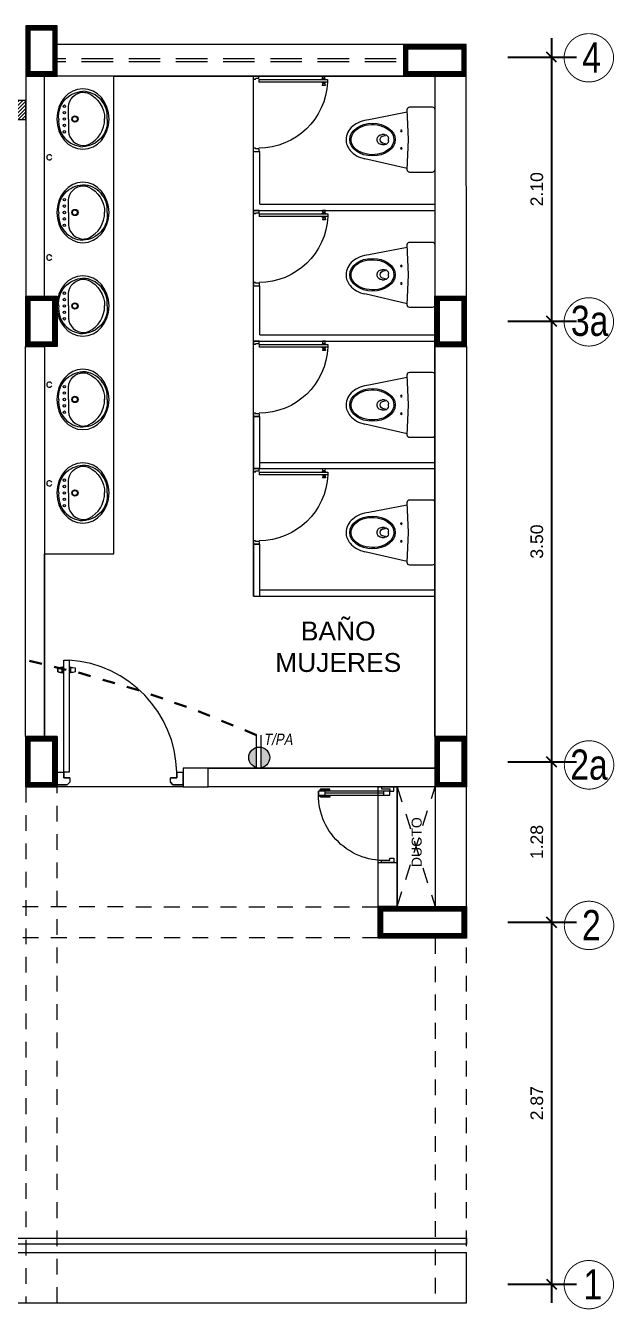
# Model space of a CAD drawing. Header units: millimetres. Extents: x 3354 to 3637, y 1117 to 1358.
# Drawn here: x 3510.29 to 3514.96, y 1124.47 to 1134.67 of the extents above; entities that cross this region are included whole.
import ezdxf

# ---------------------------------------------------------------- set-up
doc = ezdxf.new("R2010")
doc.units = ezdxf.units.MM
for name, pattern in [('CONTINUA', [0]), ('DASHED', [0.75, 0.5, -0.25]), ('DASHED2', [0.375, 0.25, -0.125]), ('HIDDEN', [0.375, 0.25, -0.125])]:
    doc.linetypes.add(name, pattern=pattern)
for name, color, linetype, lineweight in [('CASCO', 252, 'Continuous', 9), ('INST. TOMAC.', 3, 'DASHED', 30), ('MURO ALTO', 5, 'Continuous', 25)]:
    doc.layers.add(name, color=color, linetype=linetype, lineweight=lineweight)
doc.layers.add('Efec-muebles', color=7, linetype='Continuous', lineweight=13, true_color=0x85826f)
doc.styles.add('1', font='arial.ttf')
doc.styles.add('BYE', font='ARIALN.TTF', dxfattribs={"oblique": 10, "height": 2})
doc.styles.get("Standard").update_dxf_attribs({"font": 'arial.ttf'})
doc.styles.add('style1', font='arial.ttf')
doc.styles.add('style2', font='arial.ttf')
doc.dimstyles.new('Esc  1  50', dxfattribs={"dimtxt": 0.1, "dimasz": 0.08, "dimexe": 0.2, "dimexo": 0.15, "dimgap": 0.065, "dimtad": 1, "dimzin": 4, "dimdsep": 46, "dimtxsty": 'Standard', "dimblk": 'OBLIQUE', "dimcen": 0.12, "dimdle": 0.15, "dimadec": 0, "dimazin": 0, "dimtfac": 1, "dimtix": 1, "dimtmove": 0, "dimatfit": 3, "dimldrblk": 'OBLIQUE', "dimfxl": 0, "dimarcsym": 0})

# ---------------------------------------------------------------- blocks, each defined once
blk = doc.blocks.new('ghjghg')
at = {"layer": 'Efec-muebles', "linetype": 'CONTINUA', "lineweight": 5, "ltscale": 0.002}
for p, q in [((722.4100931511985, 469.2712812844292), (722.4100931511985, 468.7912812844293)), ((722.6092291059466, 469.2912812844293), (722.4300931511984, 469.2912812844293)), ((722.6190931511985, 469.0312812844293), (722.6292112305317, 469.2704358868506)), ((722.6282950742755, 469.2487812844292), (722.933454240453, 469.1893997097426)), ((722.8006567211193, 469.0612812844292), (722.814823698928, 469.0612812844292)), ((722.8088504230856, 469.0712812844292), (722.8288504230856, 469.0712812844292)), ((722.6292112305317, 468.7921266820078), (722.6190931511985, 469.0312812844293)), ((722.7788504230856, 469.0212812844292), (722.7788504230856, 469.0412812844293)), ((722.814823698928, 469.0012812844292), (722.8006567211193, 469.0012812844292)), ((722.8288504230856, 468.9912812844292), (722.8088504230856, 468.9912812844292)), ((722.8688504230856, 469.0312812844293), (722.8688504230856, 469.0312812844292)), ((722.6288239204293, 468.8012812844293), (722.9652963312831, 468.878126431653)), ((722.4300931511985, 468.7712812844293), (722.6092291059466, 468.7712812844292))]:
    blk.add_line(p, q, dxfattribs=at)
for centre in [(722.6750931511986, 469.1012812844293), (722.6750931511986, 468.9612812844292)]:
    blk.add_circle(centre, 0.00635, dxfattribs=at)
for centre, radius, start, end in [((722.4300931511984, 469.2712812844292), 0.02000000000001023, 90, 179.9999999999805), ((722.6092291059466, 469.2712812844292), 0.02, 357.5773925418777, 90), ((722.8088504230856, 469.0412812844293), 0.02999999999997272, 90, 180), ((722.814823698928, 469.0312812844293), 0.02999999999997272, 0, 90), ((722.8288504230857, 469.0312812844292), 0.04000000000002046, 8.142219984554008e-11, 90.00000000016284), ((722.8088504230856, 469.0212812844292), 0.02999999999997272, 180, 270), ((722.814823698928, 469.0312812844293), 0.02999999999997272, 270, 0), ((722.8288504230857, 469.0312812844293), 0.03999999999996362, 269.9999999998371, 359.9999999999186), ((722.4300931511985, 468.7912812844293), 0.02000000000001023, 180.0000000000196, 270), ((722.6092291059466, 468.7912812844293), 0.02000000000000313, 270, 2.422607458128775)]:
    blk.add_arc(centre, radius, start, end, dxfattribs=at)
at = {"layer": 'Efec-muebles', "linetype": 'CONTINUA', "lineweight": 5, "ltscale": 0.002, "extrusion": (0, 0, -1)}
blk.add_ellipse((722.9050931511985, 469.0312812844293), major_axis=(0.1800000000000636, 9.005899090252139e-14), ratio=0.7222222222222574, dxfattribs=at)
at = {"layer": 'Efec-muebles', "linetype": 'CONTINUA', "lineweight": 5, "ltscale": 0.002}
for points, knots in [([(723.0750931511985, 469.0312812844292), (723.0750931511985, 469.002611022218), (723.0598405868989, 468.9736133395883), (722.9910735186929, 468.9192744882799), (722.9235013622225, 468.9042334493623), (722.8037620571157, 468.9256236310341), (722.755019891814, 468.9612446703533), (722.7256631984225, 469.0424038318101), (722.7433562426061, 469.0878671834971), (722.8317284342781, 469.1477490979603), (722.9007857846209, 469.1589467716614), (723.0177429300938, 469.1310252079451), (723.0622463198634, 469.0930485169601), (723.0742363201482, 469.0451247045613), (723.0750931511985, 469.0382026227184), (723.0750931511985, 469.0312812844292)], [0, 0, 0, 0, 0.7404902160519986, 0.7404902160519986, 1.813276625896522, 1.813276625896522, 2.886063035741045, 2.886063035741045, 3.958849445585568, 3.958849445585568, 5.031635855430092, 5.031635855430092, 6.104422265274615, 6.104422265274615, 6.283185307179582, 6.283185307179582, 6.283185307179582, 6.283185307179582]), ([(722.9334542404531, 469.1893997097426), (722.9818471621012, 469.1843218835461), (723.0281923647926, 469.1668787460937), (723.0945129058274, 469.1103334823254), (723.1150931511985, 469.0714667087709), (723.1150931511985, 469.0312812844293), (723.1150931511985, 469.0004178908441), (723.1030775696873, 468.9700111488042), (723.0549483386512, 468.9119915627512), (723.0123498471631, 468.8888727342875), (722.9652963312828, 468.878126431653)], [4.853824393437972, 4.853824393437972, 4.853824393437972, 4.853824393437972, 5.580390890443035, 5.580390890443035, 6.283185307179582, 6.283185307179582, 6.283185307179582, 6.82294869274884, 6.82294869274884, 7.551337168346395, 7.551337168346395, 7.551337168346395, 7.551337168346395])]:
    blk.add_open_spline(points, degree=3, knots=knots, dxfattribs=at)
blk = doc.blocks.new('hjkhjkuhku')
at = {"layer": 'CASCO'}
for p, q in [((734.6482344981355, 326.1642362547435), (734.6482344981356, 326.2092362547435)), ((734.6482344981355, 326.2092362547435), (734.6752344981355, 326.2092362547435)), ((734.6692344981356, 326.1642362547435), (734.6482344981355, 326.1642362547435)), ((734.6692344981356, 326.1642362547435), (734.6692344981356, 326.1912362547435)), ((734.6752344981354, 326.1912362547435), (734.6692344981356, 326.1912362547435)), ((734.6752344981354, 326.1912362547435), (734.6752344981354, 326.2092362547435)), ((734.6752344981355, 326.1642362547435), (734.6962344981355, 326.1642362547435)), ((734.6752344981354, 326.1642362547435), (734.6752344981355, 325.6182362547434)), ((734.6962344981355, 325.6182362547434), (734.6962344981355, 326.1642362547435)), ((735.2212344981355, 326.2092362547435), (735.2482344981355, 326.2092362547435)), ((735.2212344981356, 326.1912362547435), (735.2212344981355, 326.2092362547435)), ((735.2212344981356, 326.1912362547435), (735.2272344981355, 326.1912362547435)), ((735.2272344981355, 326.1642362547435), (735.2272344981355, 326.1912362547435)), ((735.2272344981355, 326.1642362547435), (735.2482344981355, 326.1642362547435)), ((735.2482344981355, 326.2092362547435), (735.2482344981355, 326.1642362547435)), ((735.2482344981537, 326.2092362547438), (735.2482344981537, 326.1642362547437)), ((734.6633026799537, 325.6583020911758), (734.6489844981355, 325.6611657275394)), ((734.6489844981355, 325.6373020911757), (734.6489844981355, 325.6611657275394)), ((734.6633026799537, 325.6401657275393), (734.6489844981355, 325.6373020911757)), ((734.6633026799537, 325.6544839093576), (734.6633026799537, 325.6583020911758)), ((734.6633026799537, 325.6544839093576), (734.6633026799537, 325.6439839093576)), ((734.6656890435901, 325.6544839093576), (734.6633026799537, 325.6544839093576)), ((734.6633026799537, 325.6439839093576), (734.6633026799537, 325.6401657275393)), ((734.6656890435901, 325.6439839093576), (734.6633026799537, 325.6439839093576)), ((734.6680754072264, 325.6559157275395), (734.6656890435901, 325.6559157275395)), ((734.6656890435901, 325.6544839093576), (734.6656890435901, 325.6559157275395)), ((734.6656890435901, 325.6544839093576), (734.6656890435901, 325.6439839093576)), ((734.6656890435901, 325.6439839093576), (734.6656890435901, 325.6425520911758)), ((734.6680754072264, 325.6425520911758), (734.6656890435901, 325.6425520911758)), ((734.6680754072264, 325.6559157275395), (734.6680754072264, 325.6578248184485)), ((734.6704617708627, 325.6578248184485), (734.6680754072264, 325.6578248184485)), ((734.6680754072264, 325.6559157275395), (734.6680754072264, 325.6425520911758)), ((734.6680754072264, 325.6425520911758), (734.6680754072264, 325.6406430002666)), ((734.6704617708627, 325.6406430002666), (734.6680754072264, 325.6406430002666)), ((734.674279952681, 325.6649839093575), (734.6704617708627, 325.6578248184485)), ((734.6704617708627, 325.6578248184485), (734.6704617708627, 325.6406430002666)), ((734.674279952681, 325.6334839093575), (734.6704617708627, 325.6406430002666)), ((734.6752344981355, 325.6649839093575), (734.674279952681, 325.6649839093575)), ((734.674279952681, 325.6649839093575), (734.674279952681, 325.6334839093575)), ((734.6752344981355, 325.6334839093575), (734.674279952681, 325.6334839093575)), ((734.6752344981355, 325.6182362547434), (734.6962344981355, 325.6182362547434)), ((734.6962344981355, 325.6649839093575), (734.6971890435901, 325.6649839093575)), ((734.6962344981355, 325.6492339093575), (734.6962344981355, 325.6492339093575)), ((734.6962344981355, 325.6492339093575), (734.6962344981355, 325.6492339093575)), ((734.6962344981355, 325.6334839093575), (734.6971890435901, 325.6334839093575)), ((734.6971890435901, 325.6649839093575), (734.7010072254083, 325.6578248184485)), ((734.6971890435901, 325.6649839093575), (734.6971890435901, 325.6334839093575)), ((734.6971890435901, 325.6334839093575), (734.7010072254083, 325.6406430002666)), ((734.7010072254083, 325.6578248184485), (734.7033935890446, 325.6578248184485)), ((734.7010072254083, 325.6578248184485), (734.7010072254083, 325.6406430002666)), ((734.7010072254083, 325.6406430002666), (734.7033935890446, 325.6406430002666)), ((734.7033935890446, 325.6559157275395), (734.7033935890446, 325.6578248184485)), ((734.7033935890446, 325.6559157275395), (734.7033935890446, 325.6425520911758)), ((734.7033935890446, 325.6559157275395), (734.7057799526809, 325.6559157275395)), ((734.7033935890446, 325.6425520911758), (734.7033935890446, 325.6406430002666)), ((734.7033935890446, 325.6425520911758), (734.7057799526809, 325.6425520911758)), ((734.7057799526809, 325.6544839093576), (734.7057799526809, 325.6559157275395)), ((734.7057799526809, 325.6544839093576), (734.7081663163174, 325.6544839093576)), ((734.7057799526809, 325.6544839093576), (734.7057799526809, 325.6439839093576)), ((734.7057799526809, 325.6439839093576), (734.7057799526809, 325.6425520911758)), ((734.7057799526809, 325.6439839093576), (734.7081663163174, 325.6439839093576)), ((734.7081663163174, 325.6583020911758), (734.7224844981355, 325.6611657275394)), ((734.7081663163174, 325.6544839093576), (734.7081663163174, 325.6583020911758)), ((734.7081663163174, 325.6544839093576), (734.7081663163174, 325.6439839093576)), ((734.7081663163174, 325.6439839093576), (734.7081663163174, 325.6401657275393)), ((734.7081663163174, 325.6401657275393), (734.7224844981355, 325.6373020911757)), ((734.7224844981355, 325.6373020911757), (734.7224844981355, 325.6611657275394))]:
    blk.add_line(p, q, dxfattribs=at)
blk.add_arc((734.6752344981354, 326.1642362547435), 0.5460000000000966, 272.2042275039724, 0, dxfattribs=at)
blk = doc.blocks.new('cgytutytry')
at = {"layer": 'CASCO'}
for p, q in [((-4.481604921210751, 891.1751428517789), (-4.486638530336841, 891.1751428517789)), ((-4.486638530336841, 891.1751428517789), (-4.486638530336857, 891.0996387148881)), ((-4.486638530336857, 891.099638714888), (-4.486638530336927, 891.1751428517789)), ((-4.486638530336927, 891.1751428517789), (-4.481604921210751, 891.1751428517789)), ((-4.48160492121075, 891.1801764609049), (-4.481604921210751, 891.1751428517789)), ((-4.390999956941765, 891.1801764609049), (-4.48160492121075, 891.1801764609049)), ((-4.481604921210751, 891.1751428517789), (-4.481604921210665, 891.1801764609049)), ((-4.390999956941765, 891.1801764609049), (-4.390999956941766, 891.1751428517789)), ((-4.390999956941765, 891.1801764609049), (-4.390999956941766, 891.1751428517789)), ((-4.385966347815677, 891.1751428517789), (-4.390999956941766, 891.1751428517789)), ((-4.390999956941766, 891.1751428517789), (-4.385966347815677, 891.1751428517789)), ((-4.385966347815677, 891.1751428517789), (-4.385966347815687, 891.1264962820743)), ((-4.385966347815677, 891.1751428517789), (-4.385966347815687, 891.1264962820743)), ((-3.594209303875827, 891.1550166904691), (-3.589175694749819, 891.1751511269732)), ((-3.589175694749819, 891.1751511269732), (-3.559165452335614, 891.1751511269732)), ((-3.559165452335614, 891.1751511269732), (-3.554131843209699, 891.1550166904688)), ((-4.466504093832618, 891.0795042783839), (-4.486638530336857, 891.0996387148881)), ((-4.466504093832703, 891.0795042783839), (-4.486638530336857, 891.099638714888)), ((-4.432488582929031, 891.0795042783839), (-4.466504093832618, 891.0795042783839)), ((-4.432488582929117, 891.0795042783839), (-4.466504093832703, 891.0795042783839)), ((-4.385966347815687, 891.1264962820743), (-4.432488582928936, 891.1264962820743)), ((-4.432488582928936, 891.1264962820743), (-4.432488582929117, 891.0795042783839)), ((-4.385966347815696, 891.0851091287146), (-4.385966347815687, 891.1264962820743)), ((-4.385966347815687, 891.1264962820743), (-3.49682041041941, 891.1264962820741)), ((-3.496820410419419, 891.0851091287144), (-4.385966347815696, 891.0851091287146)), ((-3.598062947381015, 891.1320248325947), (-3.598062947381013, 891.1404960428721)), ((-3.598062947381013, 891.1404960428721), (-3.594209303875916, 891.1404960428721)), ((-3.549507523341517, 891.1320248325947), (-3.598062947381015, 891.1320248325947)), ((-3.598062947380942, 891.0750364520711), (-3.598062947381027, 891.0796571224506)), ((-3.598062947381027, 891.0796571224506), (-3.549507523341443, 891.0796571224506)), ((-3.594209303875788, 891.0750364520711), (-3.598062947380942, 891.0750364520711)), ((-3.594209303875916, 891.1404960428721), (-3.594209303875827, 891.1550166904691)), ((-3.594209303875849, 891.0566652645763), (-3.594209303875788, 891.0750364520711)), ((-3.554131843209699, 891.1550166904688), (-3.55413184320976, 891.1366455029741)), ((-3.55413184320976, 891.1366455029741), (-3.549507523341431, 891.1366455029741)), ((-3.549507523341444, 891.0750364520711), (-3.554131843209717, 891.0750364520711)), ((-3.554131843209717, 891.0750364520711), (-3.554131843209635, 891.0566652645765)), ((-3.549507523341431, 891.1366455029741), (-3.549507523341517, 891.1320248325947)), ((-3.549507523341443, 891.0796571224506), (-3.549507523341444, 891.0750364520711)), ((-3.49682041041941, 891.1264962820741), (-3.496820410419419, 891.0851091287144)), ((-3.589175694749764, 891.036530828072), (-3.594209303875849, 891.0566652645763)), ((-3.559165452335985, 891.036530828072), (-3.589175694749764, 891.036530828072)), ((-3.554131843209635, 891.0566652645765), (-3.559165452335985, 891.036530828072)), ((-4.466784102643668, 890.2808486434257), (-4.486918539147917, 890.2607142069214)), ((-4.486918539147917, 890.2607142069214), (-4.466784102643583, 890.2808486434257)), ((-4.486918539147917, 890.2607142069214), (-4.486918539147934, 890.1852100700306)), ((-4.486918539147934, 890.1852100700306), (-4.486918539147917, 890.2607142069214)), ((-4.466784102643668, 890.2808486434257), (-4.432768591740082, 890.2808486434257)), ((-4.466784102643583, 890.2808486434257), (-4.432768591740082, 890.2808486434257)), ((-4.432768591740082, 890.2808486434257), (-4.432768591740093, 890.2307613349415)), ((-4.486918539147934, 890.1852100700306), (-4.481884930021816, 890.1852100700306)), ((-4.481884930021731, 890.1852100700306), (-4.486918539147934, 890.1852100700306)), ((-4.481884930021816, 890.1852100700306), (-4.481884930021817, 890.1801764609045)), ((-4.481884930021732, 890.1801764609045), (-4.481884930021731, 890.1852100700306)), ((-4.481884930021817, 890.1801764609045), (-4.39127996575286, 890.1801764609045)), ((-4.432768591740093, 890.2307613349415), (-4.386246356626759, 890.2307613349415)), ((-4.391279965752858, 890.1852100700306), (-4.386246356626769, 890.1852100700306)), ((-4.391279965752858, 890.1852100700306), (-4.39127996575286, 890.1801764609045)), ((-4.386246356626769, 890.1852100700306), (-4.391279965752858, 890.1852100700306)), ((-4.391279965752858, 890.1852100700306), (-4.39127996575286, 890.1801764609046)), ((-4.386246356626759, 890.2307613349415), (-4.386246356626769, 890.1852100700306)), ((-4.386246356626759, 890.2307613349415), (-4.386246356626769, 890.1852100700306))]:
    blk.add_line(p, q, dxfattribs=at)
for points in [[(-3.554131843209702, 891.1404960428721), (-3.554131843209699, 891.155016690469), (-3.559165452335784, 891.1751511269732), (-3.589175694749733, 891.1751511269732), (-3.594209303875827, 891.155016690469), (-3.59420930387583, 891.1404960428721)], [(-3.496820410419382, 891.1264962820741), (-3.496820410419391, 891.0851091287144), (-4.385966347815696, 891.0851091287145), (-4.385966347815687, 891.1264962820742)], [(-3.54950752334146, 891.1320248325947), (-3.549507523341459, 891.1366455029741), (-3.598062947381014, 891.1366455029741), (-3.598062947381015, 891.1320248325947)], [(-3.549507523341472, 891.0796571224506), (-3.549507523341473, 891.0750364520711), (-3.598062947381027, 891.0750364520711), (-3.598062947381027, 891.0796571224506)], [(-3.554131843209718, 891.0711859121732), (-3.554131843209721, 891.0566652645763), (-3.559165452335814, 891.036530828072), (-3.589175694749764, 891.036530828072), (-3.594209303875849, 891.0566652645763), (-3.594209303875846, 891.0711859121732)]]:
    blk.add_lwpolyline(points, close=True, dxfattribs=at)
for points in [[(-4.43248858292906, 891.0795042783839), (-4.432488582929049, 891.1264962820743), (-4.385966347815687, 891.1264962820743)], [(-4.386246356626759, 890.2307613349415), (-4.432768591740064, 890.2307613349415), (-4.432768591740054, 890.2808486434257)]]:
    blk.add_lwpolyline(points, dxfattribs=at)
blk.add_arc((-4.407525787721081, 891.1430605379974), 0.9125473412838064, 271.3361850487262, 356.358975732441, dxfattribs=at)
blk = doc.blocks.new('puerta.90')
for p, q in [((-0.7486100377805656, 0.0500000000004093), (-0.7486100377805088, 0.1000000000003638)), ((-0.7486100377802813, 0.071995805838128), (-0.0500000000002956, 0.0719958058379007)), ((-0.0500000000002956, 0.0499999999998409), (-0.0499999999999545, 0.0999999999997954))]:
    blk.add_line(p, q)
for points in [[(-0.0749999999999886, 0.874999999999943), (0.0249999999999773, 0.875), (0.0250000000016826, 0.8500000000000227), (0.0749999999999886, 0.849999999999909), (0.0749999999999886, 0.8999999999999772), (-0.0749999999999886, 0.8999999999999772)], [(0.0249999999996931, 0.0500000000000682), (-0.8236100377805541, 0.0500000000000682), (-0.8236100377802131, 0.1000000000001364), (0.0250000000000341, 0.0999999999996817)], [(-0.7960210483087167, 0.1076015756060542), (-0.7622689682240776, 0.1076015756059405), (-0.7622689682243619, 0.1031522264822797), (-0.7960210483090009, 0.1031522264820524)], [(-0.7960210483090009, 0.0423984243941504), (-0.7622689682243619, 0.0423984243941504), (-0.762268968224646, 0.0468477735183797), (-0.7960210483090009, 0.0468477735183797)], [(-0.0749999999999886, 0.0249999999999773), (0.0249999999999773, 0.0249999999999773), (0.0250000000016826, 0.0499999999999545), (0.0749999999999886, 0.0500000000000682), (0.0749999999999886, 0), (-0.0749999999999886, 0)]]:
    blk.add_lwpolyline(points, close=True)
for points in [[(-0.687422302779396, 0.1235656078575857), (-0.7974223027797507, 0.1235656078576994), (-0.8074223027797984, 0.1135656078575948), (-0.8074223027797984, 0.111066399489232), (-0.7024223027799508, 0.111066399489232, 0.5239543782337261), (-0.687422302779396, 0.1185656078574766)], [(-0.6874223027797371, 0.0264343921427326), (-0.7974223027798076, 0.0264343921428463), (-0.8074223027798552, 0.0364343921431782), (-0.8074223027798552, 0.0389336005115411), (-0.7024223027796666, 0.0389336005117684, -0.5239543782337261), (-0.6874223027794529, 0.0314343921429554)]]:
    blk.add_lwpolyline(points, format="xyb", close=True)
blk.add_arc((-0.0425875813903645, 0.0955739416802999), 0.7823509836038941, 85.04401936533247, 183.3395159149001)
blk = doc.blocks.new('_Oblique')
at = {"color": 0, "linetype": 'ByBlock', "lineweight": -2}
blk.add_line((-0.5, -0.5), (0.5, 0.5), dxfattribs=at)
blk = doc.blocks.new('*D127')
at = {"layer": 'CASCO', "color": 0, "lineweight": -2, "transparency": 16777216}
for p, q in [((3514.465377042425, 1134.571900703343), (3514.465377042425, 1132.173076827959)), ((3514.119801863498, 1134.421900703343), (3514.665377042425, 1134.421900703343)), ((3514.119801863498, 1132.323076827959), (3514.665377042425, 1132.323076827959))]:
    blk.add_line(p, q, dxfattribs=at)
at = {"layer": 'Defpoints', "color": 0, "transparency": 16777216}
for p in [(3513.969801863498, 1134.421900703343), (3513.969801863498, 1132.323076827959), (3514.465377042425, 1132.323076827959)]:
    blk.add_point(p, dxfattribs=at)
at = {"layer": 'CASCO', "color": 0, "lineweight": -2, "transparency": 16777216, "xscale": 0.08, "yscale": 0.08, "zscale": 0.08}
for p, rotation in [((3514.465377042425, 1134.421900703343), 90), ((3514.465377042425, 1132.323076827959), 270)]:
    blk.add_blockref('_Oblique', p, dxfattribs=dict(at, rotation=rotation))
at = {"layer": 'CASCO', "color": 0, "transparency": 16777216, "insert": (3514.349319743652, 1133.372488765651), "char_height": 0.1, "attachment_point": 5, "rotation": 90}
blk.add_mtext('2.10', dxfattribs=at)
blk = doc.blocks.new('*D128')
at = {"layer": 'CASCO', "color": 0, "lineweight": -2, "transparency": 16777216}
for p, q in [((3514.465377042425, 1132.473076827959), (3514.465377042425, 1128.672224943088)), ((3514.119801863498, 1132.323076827959), (3514.665377042425, 1132.323076827959)), ((3514.119801863498, 1128.822224943088), (3514.665377042425, 1128.822224943088))]:
    blk.add_line(p, q, dxfattribs=at)
at = {"layer": 'Defpoints', "color": 0, "transparency": 16777216}
for p in [(3513.969801863498, 1132.323076827959), (3513.969801863498, 1128.822224943088), (3514.465377042425, 1128.822224943088)]:
    blk.add_point(p, dxfattribs=at)
at = {"layer": 'CASCO', "color": 0, "lineweight": -2, "transparency": 16777216, "xscale": 0.08, "yscale": 0.08, "zscale": 0.08}
for p, rotation in [((3514.465377042425, 1132.323076827959), 90), ((3514.465377042425, 1128.822224943088), 270)]:
    blk.add_blockref('_Oblique', p, dxfattribs=dict(at, rotation=rotation))
at = {"layer": 'CASCO', "color": 0, "transparency": 16777216, "insert": (3514.34928563724, 1130.572650885524), "char_height": 0.1, "attachment_point": 5, "rotation": 90}
blk.add_mtext('3.50', dxfattribs=at)
blk = doc.blocks.new('*D129')
at = {"layer": 'CASCO', "color": 0, "lineweight": -2, "transparency": 16777216}
for p, q in [((3514.465377042425, 1127.69690076978), (3514.465377042425, 1124.521900818523)), ((3514.119801863498, 1127.54690076978), (3514.665377042425, 1127.54690076978)), ((3514.119801863498, 1124.671900818523), (3514.665377042425, 1124.671900818523))]:
    blk.add_line(p, q, dxfattribs=at)
at = {"layer": 'Defpoints', "color": 0, "transparency": 16777216}
for p in [(3513.969801863498, 1127.54690076978), (3513.969801863498, 1124.671900818523), (3514.465377042425, 1124.671900818523)]:
    blk.add_point(p, dxfattribs=at)
at = {"layer": 'CASCO', "color": 0, "lineweight": -2, "transparency": 16777216, "xscale": 0.08, "yscale": 0.08, "zscale": 0.08}
for p, rotation in [((3514.465377042425, 1127.54690076978), 90), ((3514.465377042425, 1124.671900818523), 270)]:
    blk.add_blockref('_Oblique', p, dxfattribs=dict(at, rotation=rotation))
at = {"layer": 'CASCO', "color": 0, "transparency": 16777216, "insert": (3514.349319743652, 1126.109400794152), "char_height": 0.1, "attachment_point": 5, "rotation": 90}
blk.add_mtext('2.87', dxfattribs=at)
blk = doc.blocks.new('*D130')
at = {"layer": 'CASCO', "color": 0, "lineweight": -2, "transparency": 16777216}
for p, q in [((3514.465377042425, 1128.972224943089), (3514.465377042425, 1127.396900769779)), ((3514.119801863498, 1128.822224943088), (3514.665377042425, 1128.822224943088)), ((3514.119801863498, 1127.54690076978), (3514.665377042425, 1127.54690076978))]:
    blk.add_line(p, q, dxfattribs=at)
at = {"layer": 'Defpoints', "color": 0, "transparency": 16777216}
for p in [(3513.969801863498, 1128.822224943088), (3513.969801863498, 1127.54690076978), (3514.465377042425, 1127.54690076978)]:
    blk.add_point(p, dxfattribs=at)
at = {"layer": 'CASCO', "color": 0, "lineweight": -2, "transparency": 16777216, "xscale": 0.08, "yscale": 0.08, "zscale": 0.08}
for p, rotation in [((3514.465377042425, 1128.822224943088), 90), ((3514.465377042425, 1127.54690076978), 270)]:
    blk.add_blockref('_Oblique', p, dxfattribs=dict(at, rotation=rotation))
at = {"layer": 'CASCO', "color": 0, "transparency": 16777216, "insert": (3514.349319743652, 1128.184562856434), "char_height": 0.1, "attachment_point": 5, "rotation": 90}
blk.add_mtext('1.28', dxfattribs=at)

msp = doc.modelspace()

# ---------------------------------------------------------------- hatches: boundary and pattern name
at = {"linetype": 'Continuous', "lineweight": 20, "ltscale": 0.1}
h = msp.add_hatch(color=4, dxfattribs=at)
h.paths.add_polyline_path([(3512.157910607488, 1128.938307279785), (3512.157910607488, 1128.774093985971, 0.8405087245331504)])
h.paths.add_polyline_path([(3512.122066309408, 1128.775673988747), (3512.122066309408, 1128.936727278522, 0.7679762278969227)])
at = {"layer": 'CASCO', "lineweight": 5}
h = msp.add_hatch(dxfattribs=at)
h.set_pattern_fill('_USER', color=256, scale=0.02, angle=45, pattern_type=0)
h.set_pattern_definition([(45, (1566.407357144517, -196.2101910770682), (-0.01414213562373095, 0.01414213562373095), [])])
edge = h.paths.add_edge_path()
edge.add_arc((3510.171189781618, 1134.002329372149), 0.03952616016363208, -180, 180, ccw=False)
h.paths.add_polyline_path([(3510.288208094649, 1134.077329372149), (3510.038208094649, 1134.077329372149), (3510.038208094649, 1133.927329372149), (3510.288208094649, 1133.927329372149)])

# ---------------------------------------------------------------- linework, layer by layer
at = {"color": 4, "linetype": 'Continuous', "lineweight": 20, "ltscale": 0.1}
for p, q in [((3512.122066311271, 1128.772851532564), (3512.122066311271, 1129.034859241749)), ((3512.157910605625, 1128.772851534368), (3512.157910605625, 1129.034859243728))]:
    msp.add_line(p, q, dxfattribs=at)
msp.add_circle((3512.143572859199, 1128.856200633052), 0.0833490995529313, dxfattribs=at)
at = {"layer": 'CASCO', "lineweight": 5}
for p, q in [((3513.28873917255, 1134.521900702919), (3510.53873917255, 1134.521900702919)), ((3513.28873917255, 1134.272365499939), (3510.53873917255, 1134.272365499939)), ((3510.988200705907, 1130.474252436933), (3510.988200705907, 1134.272365499939)), ((3512.097064344643, 1130.138679972563), (3512.097064344643, 1134.272365499939)), ((3510.438200705908, 1130.474252436933), (3510.988200705908, 1130.474252436933)), ((3513.088941054828, 1127.671900769356), (3513.08894121438, 1128.623076717012)), ((3503.036720008823, 1124.92190076978), (3513.788941054828, 1124.92190076978))]:
    msp.add_line(p, q, dxfattribs=at)
at = {"layer": 'CASCO', "lineweight": 5, "ltscale": 2}
for p, q in [((3512.097064149065, 1133.672332949098), (3512.14706421314, 1133.672332949098)), ((3512.09706427945, 1132.604466382796), (3512.147064343525, 1132.604466382796)), ((3512.097064344643, 1131.565377545361), (3512.147064345388, 1131.565377545361)), ((3512.097064344643, 1130.552028759148), (3512.147064345388, 1130.552028759148))]:
    msp.add_line(p, q, dxfattribs=at)
at = {"layer": 'CASCO', "lineweight": 5, "ltscale": 0.002}
for p, q in [((3512.097064344643, 1133.204466828188), (3512.097064214258, 1133.672332949098)), ((3512.147064343525, 1133.254466828933), (3512.14706421314, 1133.672332949098)), ((3512.147064343525, 1133.254466828933), (3513.536911270081, 1133.254466828933)), ((3512.09706427945, 1133.204466828188), (3513.536911270081, 1133.204466828188)), ((3512.097064344643, 1132.165377544988), (3512.097064344643, 1132.604466382796)), ((3512.147064343525, 1132.215377545733), (3512.147064343525, 1132.604466382796)), ((3512.097064344643, 1132.165377544988), (3513.538978462454, 1132.165377544988)), ((3512.147064343525, 1132.215377545733), (3513.538978462454, 1132.215377545733)), ((3512.147064343525, 1131.202028759521), (3513.538978462454, 1131.202028759521)), ((3512.097064344643, 1131.152028758775), (3513.538978462454, 1131.152028758775)), ((3510.438200705908, 1130.474252436933), (3510.988200705908, 1130.474252436933)), ((3512.147064343525, 1130.188679973308), (3513.538978462454, 1130.188679973308)), ((3512.097064344643, 1130.138679972563), (3513.538978462454, 1130.138679972563))]:
    msp.add_line(p, q, dxfattribs=at)
at = {"layer": 'CASCO'}
msp.add_line((3513.238941054829, 1127.671900750199), (3513.23894121438, 1128.623076697856), dxfattribs=at)
at = {"layer": 'CASCO', "linetype": 'HIDDEN', "lineweight": 5, "ltscale": 0.5}
for p, q in [((3513.238941054829, 1127.671900750199), (3513.540464733951, 1128.622224942478)), ((3513.23894121438, 1128.623076875414), (3513.540464733951, 1127.671900769356))]:
    msp.add_line(p, q, dxfattribs=at)
at = {"layer": 'CASCO', "lineweight": 5}
for points in [[(3510.53873917255, 1134.672365699615), (3510.28873917255, 1134.672365699615), (3510.28873917255, 1134.672365699615), (3510.28873917255, 1134.272365699242), (3510.53873917255, 1134.272365699242)], [(3513.78873917255, 1134.521900703343), (3513.28873917255, 1134.521900703343), (3513.28873917255, 1134.271900703343), (3513.78873917255, 1134.271900703343)], [(3510.288208094649, 1134.077329372149), (3510.038208094649, 1134.077329372149), (3510.038208094649, 1133.927329372149), (3510.288208094649, 1133.927329372149)], [(3510.536684415526, 1132.123076875414), (3510.288208094649, 1132.123076875414), (3510.288208094649, 1132.523076875787), (3510.536684415526, 1132.523076875787)], [(3513.788200705535, 1132.123076876346), (3513.539724384658, 1132.123076876346), (3513.539724384658, 1132.523076874855), (3513.788200705535, 1132.523076874855)], [(3513.788200705535, 1132.123076876346), (3513.539724384658, 1132.123076876346), (3513.539724384658, 1132.523076874855), (3513.788200705535, 1132.523076874855)], [(3510.288200705535, 1128.623076875414), (3510.538200705535, 1128.623076875414), (3510.538200705535, 1129.023076875787), (3510.288200705535, 1129.023076875787)], [(3510.288200705535, 1129.023076875787), (3510.538200705535, 1129.023076875787), (3510.538200705535, 1128.623076875414), (3510.288200705535, 1128.623076875414)], [(3513.540464733951, 1129.02222494285), (3513.788976558134, 1129.02222494285), (3513.788976558134, 1128.622224942477), (3513.540464733951, 1128.622224942477)], [(3513.540464733951, 1129.02222494285), (3513.788976558134, 1129.02222494285), (3513.788976558134, 1128.622224942477), (3513.540464733951, 1128.622224942477)], [(3511.738193316422, 1128.623076620137), (3511.738193316422, 1128.773076618647), (3511.538193316422, 1128.773076639231), (3511.538193316422, 1128.623076640721)], [(3513.08894121438, 1128.623076875414), (3513.238941054829, 1128.623076875414), (3513.238941054829, 1127.671900769356), (3513.08894121438, 1127.671900769356)], [(3513.238941059455, 1127.671900769356), (3513.088941214381, 1127.671900769356), (3513.088941214381, 1128.023076681393), (3513.238941059455, 1128.023076681393)], [(3513.788941054828, 1127.421900769355), (3513.088941054828, 1127.421900769355), (3513.088941054828, 1127.671900769355), (3513.788941054828, 1127.671900769355)], [(3513.788941054828, 1124.98793281266), (3503.036720008823, 1124.98793281266), (3503.036720008823, 1125.037932812659), (3513.788941054828, 1125.03793281266)]]:
    msp.add_lwpolyline(points, close=True, dxfattribs=at)
at = {"layer": 'CASCO', "const_width": 0.04}
for points in [[(3510.51873917255, 1134.652365699615), (3510.30873917255, 1134.652365699615), (3510.30873917255, 1134.292365699242), (3510.51873917255, 1134.292365699242)], [(3513.76873917255, 1134.501900703343), (3513.30873917255, 1134.501900703343), (3513.30873917255, 1134.291900703343), (3513.76873917255, 1134.291900703343)], [(3510.516684415526, 1132.143076875414), (3510.308208094649, 1132.143076875414), (3510.308208094649, 1132.503076875787), (3510.516684415526, 1132.503076875787)], [(3513.768200705535, 1132.143076876346), (3513.559724384658, 1132.143076876346), (3513.559724384658, 1132.503076874855), (3513.768200705535, 1132.503076874855)], [(3510.308200705535, 1129.003076875787), (3510.518200705535, 1129.003076875787), (3510.518200705535, 1128.643076875414), (3510.308200705535, 1128.643076875414)], [(3513.560464733951, 1129.00222494285), (3513.768976558134, 1129.00222494285), (3513.768976558134, 1128.642224942477), (3513.560464733951, 1128.642224942477)], [(3513.768941054828, 1127.441900769355), (3513.108941054828, 1127.441900769355), (3513.108941054828, 1127.651900769356), (3513.768941054828, 1127.651900769356)]]:
    msp.add_lwpolyline(points, close=True, dxfattribs=at)
at = {"layer": 'CASCO', "ltscale": 2, "const_width": 0.0076}
for points in [[(3514.565377042425, 1134.421900703343, -0.9516877562409769), (3514.959072517118, 1134.421900703343, -1)], [(3514.565377042425, 1132.323076827959, -0.9516877562409769), (3514.959072517118, 1132.323076827959, -1)], [(3514.567154633889, 1128.802224943089, -0.9516877562409769), (3514.960850108582, 1128.802224943089, -1)], [(3514.567154633889, 1127.526900769779, -0.9516877562409769), (3514.960850108582, 1127.526900769779, -1)], [(3514.565377042425, 1124.671900818523, -0.9516877562409769), (3514.959072517118, 1124.671900818523, -1)]]:
    msp.add_lwpolyline(points, format="xyb", close=True, dxfattribs=at)
at = {"layer": 'CASCO', "linetype": 'DASHED2', "lineweight": 5}
for points in [[(3513.231846901981, 1134.408187192866), (3510.53873917255, 1134.408798063936)], [(3513.231846901981, 1134.385614212972), (3510.53873917255, 1134.385003341903)]]:
    msp.add_lwpolyline(points, dxfattribs=at)
at = {"layer": 'CASCO'}
for points in [[(3510.288208094649, 1132.523076875787), (3510.438200705908, 1132.523076875787), (3510.438200705908, 1134.272365695517), (3510.288208094649, 1134.272365695517)], [(3513.539724384658, 1132.523076874855), (3513.789716995544, 1132.523076874855), (3513.78873917255, 1134.271900702919), (3513.538746561663, 1134.271900702919)], [(3513.539724384658, 1132.523076874855), (3513.789716995544, 1132.523076874855), (3513.78873917255, 1134.271900702919), (3513.538746561663, 1134.271900702919)], [(3513.539724384658, 1132.523076874855), (3513.789716995544, 1132.523076874855), (3513.78873917255, 1134.271900702919), (3513.538746561663, 1134.271900702919)], [(3513.539724384658, 1132.523076874855), (3513.789716995544, 1132.523076874855), (3513.78873917255, 1134.271900702919), (3513.538746561663, 1134.271900702919)], [(3510.287460358105, 1132.123077110107), (3510.438200705908, 1132.123077110107), (3510.438200705908, 1129.02307711048), (3510.287460358105, 1129.02307711048)], [(3510.287460358105, 1132.123076875414), (3510.438200705908, 1132.123076875414), (3510.438200705908, 1129.023076875787), (3510.287460358105, 1129.023076875787)], [(3510.287460358105, 1132.123076875414), (3510.438200707771, 1132.123076875414), (3510.438200707771, 1129.023076875787), (3510.287460358105, 1129.023076875787)], [(3513.788976558134, 1129.02222494285), (3513.539724384658, 1129.02222494285), (3513.539724384658, 1132.123076876346), (3513.788976558134, 1132.123076876346)], [(3513.539724386521, 1128.773076896276), (3513.539724386521, 1128.623076895903), (3511.737452968992, 1128.623076638764), (3511.737452968992, 1128.773076639136)], [(3513.539724386521, 1128.623076875414), (3511.738193316422, 1128.623076854831), (3511.738193316422, 1128.773076618647), (3513.539724386521, 1128.773076639231)], [(3513.540464733951, 1127.671900769355), (3513.788941054828, 1127.671900769355), (3513.788941054828, 1128.622224942477), (3513.540464733951, 1128.622224942477)]]:
    msp.add_lwpolyline(points, close=True, dxfattribs=at)
at = {"layer": 'CASCO', "ltscale": 2}
msp.add_lwpolyline([(3510.538200705535, 1128.623076875414), (3510.538200705535, 1129.023076875787), (3510.438200705908, 1129.023076875787), (3510.438200707771, 1130.474252436933), (3510.988200705907, 1130.474252436933), (3510.988200705907, 1134.272365499939), (3513.53873917255, 1134.272365499938), (3513.538739235383, 1128.773076639219), (3511.538193316422, 1128.773076639231), (3511.538193316422, 1128.623076640721), (3510.538200705535, 1128.623076875414)], close=True, dxfattribs=at)
at = {"layer": 'CASCO', "lineweight": 5, "ltscale": 0.002}
for points in [[(3512.147064345388, 1131.565377545361), (3512.097064344643, 1131.565377545361), (3512.097064344643, 1131.152028758775), (3512.147064345388, 1131.152028758775)], [(3512.147064345388, 1130.552028759148), (3512.097064344643, 1130.552028759148), (3512.097064344643, 1130.138679972563), (3512.147064345388, 1130.138679972563)]]:
    msp.add_lwpolyline(points, close=True, dxfattribs=at)
at = {"layer": 'CASCO', "color": 251, "linetype": 'HIDDEN', "lineweight": 5, "ltscale": 0.5}
for points in [[(3510.288200705538, 1124.521900818522), (3510.538200705538, 1124.521900818522), (3510.538200705535, 1128.623076875414), (3510.288200705535, 1128.623076875414)], [(3513.088941054828, 1127.422832184325), (3503.736720008822, 1127.42375989994), (3503.736720008822, 1127.671897070001), (3513.088941054828, 1127.670969354386)], [(3513.540464733949, 1124.521900818522), (3513.788941054827, 1124.521900818522), (3513.788941054828, 1127.421900769356), (3513.54046473395, 1127.421900769356)]]:
    msp.add_lwpolyline(points, close=True, dxfattribs=at)
at = {"layer": 'CASCO', "lineweight": 0, "ltscale": 0.5}
msp.add_lwpolyline([(3503.036720008823, 1124.92190076978), (3503.036720008823, 1124.521900818523), (3513.788941054827, 1124.521900818522), (3513.788941054828, 1124.92190076978)], dxfattribs=at)
at = {"layer": 'CASCO', "lineweight": 5}
for centre in [(3510.476244193725, 1133.626022355765), (3510.476244193725, 1132.82972572571), (3510.476244193725, 1131.819564472692), (3510.476244193725, 1131.03486441606)]:
    msp.add_arc(centre, 0.02097816579771461, 26.40405963951548, 333.5959403604845, dxfattribs=at)
at = {"layer": 'Efec-muebles', "lineweight": 5}
for p, q in [((3510.626884426288, 1133.930614968384), (3510.626884426288, 1134.027471317861)), ((3510.626884426288, 1133.930614968384), (3510.62789282256, 1133.833763868385)), ((3510.626884426288, 1133.187718690797), (3510.626884426288, 1133.284575040274)), ((3510.626884426288, 1133.187718690797), (3510.62789282256, 1133.090867590797)), ((3510.626884426288, 1132.444822413209), (3510.626884426288, 1132.541678762686)), ((3510.626884426288, 1132.444822413209), (3510.62789282256, 1132.34797131321)), ((3510.626884426288, 1131.701926135621), (3510.626884426288, 1131.798782485098)), ((3510.626884426288, 1131.701926135621), (3510.62789282256, 1131.605075035622)), ((3510.626884426288, 1130.959029858033), (3510.626884426288, 1131.05588620751)), ((3510.626884426288, 1130.959029858033), (3510.62789282256, 1130.862178758034))]:
    msp.add_line(p, q, dxfattribs=at)
for points in [[(3510.550160903216, 1133.930614968384, -0.4344417565379908), (3510.742660903215, 1134.150614968385, -1.298986634239803)], [(3510.626884426288, 1134.027471317861, -0.4000329891826086), (3510.747077542799, 1134.143029875676, -0.1081748088570634), (3510.784709248262, 1134.13497594151, -0.2960146507804789), (3510.915367605332, 1133.930614968384, 3.713633218520629)], [(3510.935160903216, 1133.930614968384, 0.4344417565379908), (3510.742660903215, 1134.150614968385, 1.298986634239803)], [(3510.550160903216, 1133.930614968384, 0.4344417565379908), (3510.742660903215, 1133.710614968384, 1.298986634239803)], [(3510.62789282256, 1133.833763868385, 0.4000329891826086), (3510.749282534525, 1133.719462935014, 0.1081748088570634), (3510.786828348831, 1133.727908225997, 0.2960146507804789), (3510.915351969949, 1133.933618440677, -3.713633218520629)], [(3510.935160903216, 1133.930614968384, -0.4344417565379908), (3510.742660903215, 1133.710614968384, -1.298986634239803)], [(3510.550160903216, 1133.187718690797, -0.4344417565379908), (3510.742660903215, 1133.407718690797, -1.298986634239803)], [(3510.626884426288, 1133.284575040274, -0.4000329891826086), (3510.747077542799, 1133.400133598088, -0.1081748088570634), (3510.784709248262, 1133.392079663922, -0.2960146507804789), (3510.915367605332, 1133.187718690797, 3.713633218520629)], [(3510.935160903216, 1133.187718690797, 0.4344417565379908), (3510.742660903215, 1133.407718690797, 1.298986634239803)], [(3510.550160903216, 1133.187718690797, 0.4344417565379908), (3510.742660903215, 1132.967718690796, 1.298986634239803)], [(3510.62789282256, 1133.090867590797, 0.4000329891826086), (3510.749282534525, 1132.976566657426, 0.1081748088570634), (3510.786828348831, 1132.985011948409, 0.2960146507804789), (3510.915351969949, 1133.19072216309, -3.713633218520629)], [(3510.935160903216, 1133.187718690797, -0.4344417565379908), (3510.742660903215, 1132.967718690796, -1.298986634239803)], [(3510.550160903216, 1132.444822413209, -0.4344417565379908), (3510.742660903215, 1132.664822413209, -1.298986634239803)], [(3510.626884426288, 1132.541678762686, -0.4000329891826086), (3510.747077542799, 1132.6572373205, -0.1081748088570634), (3510.784709248262, 1132.649183386334, -0.2960146507804789), (3510.915367605332, 1132.444822413209, 3.713633218520629)], [(3510.935160903216, 1132.444822413209, 0.4344417565379908), (3510.742660903215, 1132.664822413209, 1.298986634239803)], [(3510.550160903216, 1132.444822413209, 0.4344417565379908), (3510.742660903215, 1132.224822413209, 1.298986634239803)], [(3510.62789282256, 1132.34797131321, 0.4000329891826086), (3510.749282534525, 1132.233670379839, 0.1081748088570634), (3510.786828348831, 1132.242115670821, 0.2960146507804789), (3510.915351969949, 1132.447825885502, -3.713633218520629)], [(3510.935160903216, 1132.444822413209, -0.4344417565379908), (3510.742660903215, 1132.224822413209, -1.298986634239803)], [(3510.550160903216, 1131.701926135621, -0.4344417565379908), (3510.742660903215, 1131.921926135621, -1.298986634239803)], [(3510.935160903216, 1131.701926135621, 0.4344417565379908), (3510.742660903215, 1131.921926135621, 1.298986634239803)], [(3510.626884426288, 1131.798782485098, -0.4000329891826086), (3510.747077542799, 1131.914341042913, -0.1081748088570634), (3510.784709248262, 1131.906287108746, -0.2960146507804789), (3510.915367605332, 1131.701926135621, 3.713633218520629)], [(3510.550160903216, 1131.701926135621, 0.4344417565379908), (3510.742660903215, 1131.481926135621, 1.298986634239803)], [(3510.62789282256, 1131.605075035622, 0.4000329891826086), (3510.749282534525, 1131.490774102251, 0.1081748088570634), (3510.786828348831, 1131.499219393234, 0.2960146507804789), (3510.915351969949, 1131.704929607914, -3.713633218520629)], [(3510.935160903216, 1131.701926135621, -0.4344417565379908), (3510.742660903215, 1131.481926135621, -1.298986634239803)], [(3510.550160903216, 1130.959029858033, -0.4344417565379908), (3510.742660903215, 1131.179029858034, -1.298986634239803)], [(3510.626884426288, 1131.05588620751, -0.4000329891826086), (3510.747077542799, 1131.171444765325, -0.1081748088570634), (3510.784709248262, 1131.163390831159, -0.2960146507804789), (3510.915367605332, 1130.959029858033, 3.713633218520629)], [(3510.935160903216, 1130.959029858033, 0.4344417565379908), (3510.742660903215, 1131.179029858034, 1.298986634239803)], [(3510.550160903216, 1130.959029858033, 0.4344417565379908), (3510.742660903215, 1130.739029858033, 1.298986634239803)], [(3510.62789282256, 1130.862178758034, 0.4000329891826086), (3510.749282534525, 1130.747877824663, 0.1081748088570634), (3510.786828348831, 1130.756323115646, 0.2960146507804789), (3510.915351969949, 1130.962033330326, -3.713633218520629)], [(3510.935160903216, 1130.959029858033, -0.4344417565379908), (3510.742660903215, 1130.739029858033, -1.298986634239803)]]:
    msp.add_lwpolyline(points, format="xyb", dxfattribs=at)
for centre, radius in [((3510.595241693007, 1134.032114968384), 0.01000000000000385), ((3510.595241693007, 1133.981614968385), 0.01000000000000385), ((3510.595241693007, 1133.930614968367), 0.01000000000000385), ((3510.595241693007, 1133.879614968367), 0.01000000000000385), ((3510.679186709752, 1133.930614968367), 0.02500000000000961), ((3510.679186709752, 1133.930614968367), 0.02000000000000769), ((3510.595241693007, 1133.829114968366), 0.01000000000000385), ((3510.595241693007, 1133.289218690796), 0.01000000000000385), ((3510.595241693007, 1133.238718690797), 0.01000000000000385), ((3510.595241693007, 1133.187718690779), 0.01000000000000385), ((3510.595241693007, 1133.136718690779), 0.01000000000000385), ((3510.679186709752, 1133.187718690779), 0.02500000000000961), ((3510.679186709752, 1133.187718690779), 0.02000000000000769), ((3510.595241693007, 1133.086218690779), 0.01000000000000385), ((3510.595241693007, 1132.546322413209), 0.01000000000000385), ((3510.595241693007, 1132.495822413209), 0.01000000000000385), ((3510.595241693007, 1132.444822413192), 0.01000000000000385), ((3510.679186709752, 1132.444822413192), 0.02500000000000961), ((3510.679186709752, 1132.444822413192), 0.02000000000000769), ((3510.595241693007, 1132.393822413191), 0.01000000000000385), ((3510.595241693007, 1132.343322413191), 0.01000000000000385), ((3510.595241693007, 1131.803426135621), 0.01000000000000385), ((3510.595241693007, 1131.752926135621), 0.01000000000000385), ((3510.595241693007, 1131.701926135604), 0.01000000000000385), ((3510.679186709752, 1131.701926135604), 0.02500000000000961), ((3510.679186709752, 1131.701926135604), 0.02000000000000769), ((3510.595241693007, 1131.650926135603), 0.01000000000000385), ((3510.595241693007, 1131.600426135603), 0.01000000000000385), ((3510.595241693007, 1131.060529858033), 0.01000000000000385), ((3510.595241693007, 1131.010029858034), 0.01000000000000385), ((3510.595241693007, 1130.959029858016), 0.01000000000000385), ((3510.595241693007, 1130.908029858016), 0.01000000000000385), ((3510.679186709752, 1130.959029858016), 0.02500000000000961), ((3510.679186709752, 1130.959029858016), 0.02000000000000769), ((3510.595241693007, 1130.857529858015), 0.01000000000000385)]:
    msp.add_circle(centre, radius, dxfattribs=at)
at = {"layer": 'Efec-muebles', "lineweight": 5, "extrusion": (0, 0, -1)}
for centre in [(3510.742660903215, 1133.930614968384), (3510.742660903215, 1133.187718690797), (3510.742660903215, 1132.444822413209), (3510.742660903215, 1131.701926135621), (3510.742660903215, 1130.959029858033)]:
    msp.add_ellipse(centre, major_axis=(4.408728476932202e-17, -0.2400000000000942), ratio=0.8645833333333391, dxfattribs=at)
at = {"layer": 'INST. TOMAC.', "ltscale": 0.01}
msp.add_arc((3508.257694481244, 1120.286824207427), 9.563549895432688, 66.16695346977862, 113.8330449013432, dxfattribs=at)

# ---------------------------------------------------------------- block references
at = {"layer": 'CASCO', "lineweight": 5, "rotation": 90}
for p, xscale, yscale, zscale in [((3838.321543512158, 1868.960455695226), -1.000054251402617, 1.000054251402617, 1.000054251402617), ((3838.323997907999, 1867.892557023475), -1.000054251402617, 1.000054251402617, 1.000054251402617), ((3838.323999123224, 1866.853503030503), -1.000054255127907, 1.000054255127907, 1.000054255127907), ((3838.323999123224, 1865.84015424429), -1.000054255127907, 1.000054255127907, 1.000054255127907)]:
    msp.add_blockref('hjkhjkuhku', p, dxfattribs=dict(at, xscale=xscale, yscale=yscale, zscale=zscale))
msp.add_blockref('cgytutytry', (4401.718369775674, 1133.127031474094), dxfattribs=at)
at = {"layer": 'CASCO', "xscale": -0.6666666956003634, "yscale": 0.6666666956003634, "zscale": 0.6666666956003634, "rotation": 180}
msp.add_blockref('puerta.90', (3513.163941150525, 1128.623076707434), dxfattribs=at)
at = {"layer": 'MURO ALTO', "lineweight": 5, "xscale": -1}
for p in [(4235.948293565996, 664.7355419855676), (4235.948293565996, 663.6618715105869), (4235.948293852844, 662.6271012090465), (4235.948293852844, 661.6137524228336)]:
    msp.add_blockref('ghjghg', p, dxfattribs=at)

# ---------------------------------------------------------------- texts
at = {"style": 'BYE', "oblique": 10}
msp.add_text('T/PA', height=0.09072000000000001, rotation=359.8572083747964, dxfattribs=at).set_placement((3512.176445712457, 1128.955726200407, 1.750999999989289))
at = {"layer": 'CASCO', "style": 'style1', "width": 0.8}
for s, p in [('4', (3514.709230053443, 1134.299712775663)), ('3a', (3514.619781948623, 1132.207001544707)), ('2a', (3514.61432470647, 1128.680037015408)), ('2', (3514.707733429355, 1127.404712842099)), ('1', (3514.719707543211, 1124.549712890843))]:
    msp.add_text(s, height=0.24, dxfattribs=at).set_placement(p)
at = {"layer": 'CASCO', "lineweight": 5, "insert": (3512.770935218813, 1129.735549712966), "char_height": 0.15, "width": 4.616590511603127, "attachment_point": 5, "style": 'style2'}
msp.add_mtext('\\A1;BAÑO \\PMUJERES', dxfattribs=at)
at = {"layer": 'CASCO', "lineweight": 5, "insert": (3513.435332106346, 1128.183678349607), "char_height": 0.07997836198864518, "width": 1.798218907259447, "attachment_point": 8, "rotation": 90, "style": '1'}
msp.add_mtext('\\A1;DUCTO', dxfattribs=at)

# ---------------------------------------------------------------- dimensions: what is measured, and where the dimension line sits
at = {"layer": 'CASCO'}
for base, p1, p2, picture, middle in [((3514.465377042425, 1132.323076827959), (3513.969801863498, 1134.421900703343), (3513.969801863498, 1132.323076827959), '*D127', (3514.349319743652, 1133.372488765651)), ((3514.465377042425, 1128.822224943088), (3513.969801863498, 1132.323076827959), (3513.969801863498, 1128.822224943088), '*D128', (3514.34928563724, 1130.572650885524)), ((3514.465377042425, 1127.54690076978), (3513.969801863498, 1128.822224943088), (3513.969801863498, 1127.54690076978), '*D130', (3514.349319743652, 1128.184562856434)), ((3514.465377042425, 1124.671900818523), (3513.969801863498, 1127.54690076978), (3513.969801863498, 1124.671900818523), '*D129', (3514.349319743652, 1126.109400794152))]:
    dim = msp.add_linear_dim(base=base, p1=p1, p2=p2, angle=90, dimstyle='Esc  1  50', dxfattribs=at)
    dim.commit()
    dim.dimension.update_dxf_attribs({"geometry": picture, "text_midpoint": middle})

doc.saveas('drawing.dxf')
